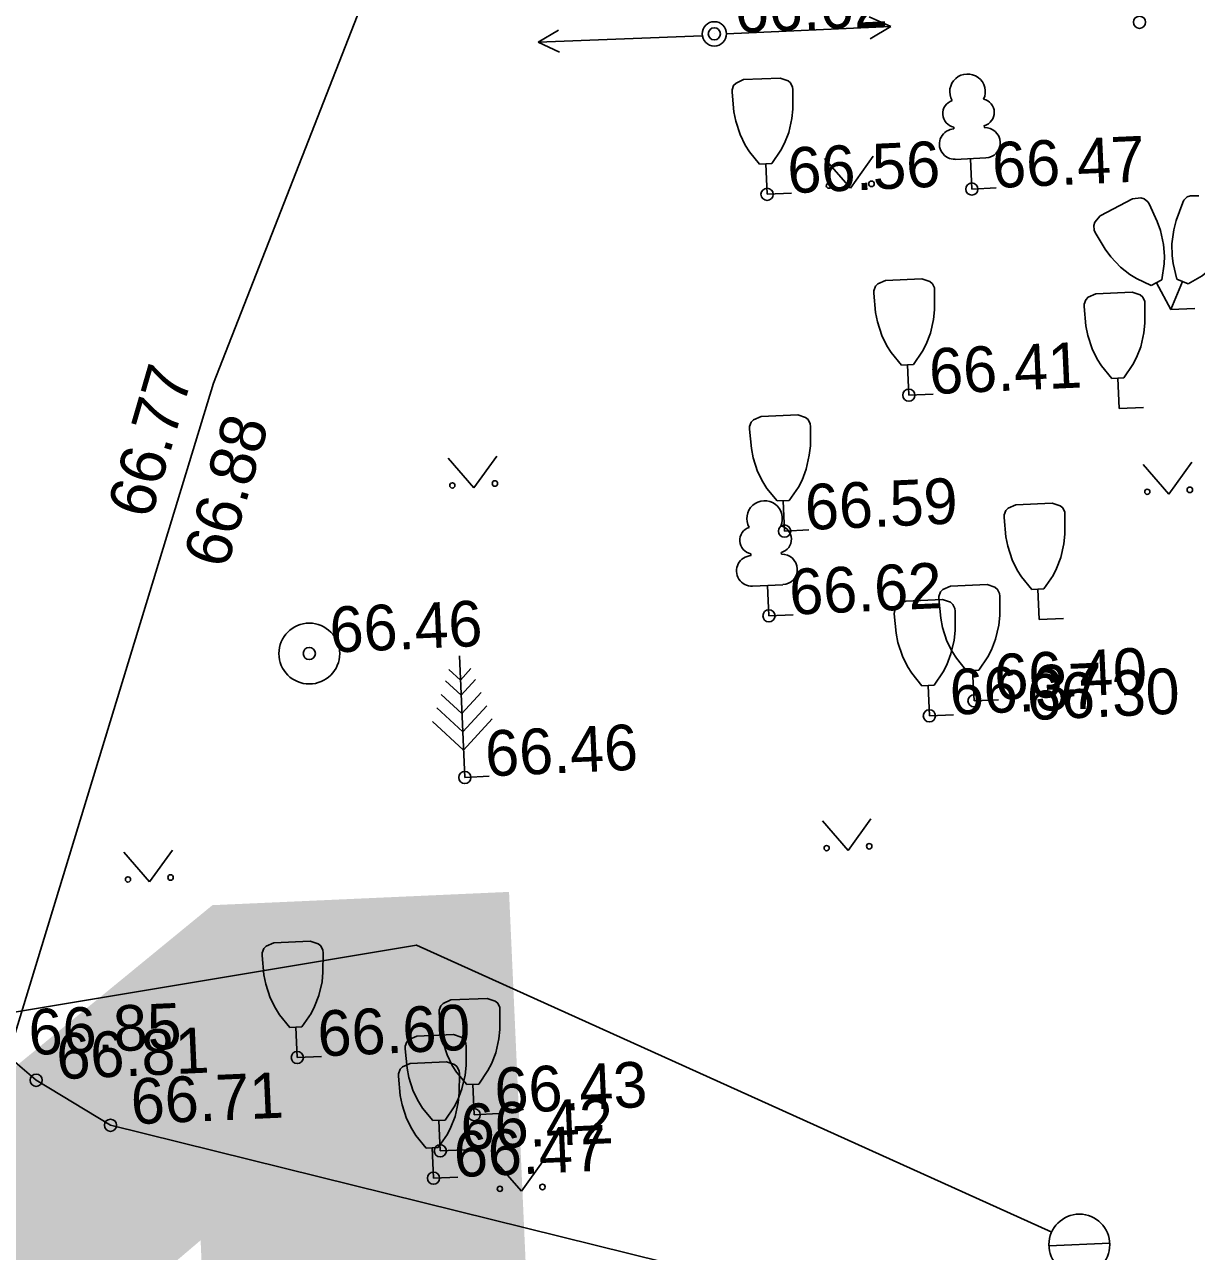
# Model space of a CAD drawing. Extents: x 640925 to 641186, y 6454941 to 6455202.
# Drawn here: x 641089.12 to 641108.37, y 6455089.53 to 6455109.69 of the extents above; entities that cross this region are included whole.
import ezdxf

# ---------------------------------------------------------------- set-up
doc = ezdxf.new("R2010")
doc.units = 0
for name, color, linetype in [('Level 10', 7, 'Continuous'), ('Level 11', 7, 'Continuous'), ('Level 12', 7, 'Continuous'), ('Level 15', 7, 'Continuous'), ('Level 22', 7, 'Continuous'), ('Level 30', 7, 'Continuous'), ('Level 31', 7, 'Continuous'), ('Level 41', 7, 'Continuous'), ('Level 44', 7, 'Continuous'), ('Level 5', 7, 'Continuous'), ('Level 54', 7, 'Continuous'), ('Level 56', 7, 'Continuous'), ('Level 59', 7, 'Continuous'), ('Level 63', 7, 'Continuous')]:
    doc.layers.add(name, color=color, linetype=linetype)

# ---------------------------------------------------------------- blocks, each defined once
blk = doc.blocks.new('VTUNKA')
at = {"layer": 'Level 44'}
blk.add_circle((0, 0), 500, dxfattribs=at)

msp = doc.modelspace()

# ---------------------------------------------------------------- linework, layer by layer
at = {"layer": 'Level 10'}
for p, q in [((641100.931, 6455108.781), (641101.531, 6455108.807)), ((641104.384, 6455108.002), (641104.386, 6455107.97)), ((641104.884, 6455108.025), (641104.885, 6455107.993)), ((641101.194, 6455107.391), (641101.394, 6455107.4)), ((641101.316, 6455106.896), (641101.294, 6455107.396)), ((641104.908, 6455107.493), (641104.408, 6455107.471)), ((641104.68, 6455106.983), (641104.658, 6455107.482)), ((641105.08, 6455107.001), (641104.68, 6455106.983)), ((641104.68, 6455106.983), (641104.68, 6455106.983)), ((641101.316, 6455106.896), (641101.716, 6455106.914)), ((641101.316, 6455106.896), (641101.316, 6455106.896)), ((641107.319, 6455106.821), (641106.79, 6455106.54)), ((641103.26, 6455105.48), (641103.86, 6455105.507)), ((641107.8, 6455105.491), (641107.623, 6455105.397)), ((641107.946, 6455105.003), (641107.711, 6455105.444)), ((641107.946, 6455105.003), (641108.14, 6455105.463)), ((641108.048, 6455105.502), (641108.232, 6455105.425)), ((641106.716, 6455105.26), (641107.315, 6455105.287)), ((641107.946, 6455105.003), (641108.345, 6455105.021)), ((641103.523, 6455104.09), (641103.722, 6455104.099)), ((641103.645, 6455103.595), (641103.623, 6455104.095)), ((641106.978, 6455103.87), (641107.178, 6455103.879)), ((641107.101, 6455103.375), (641107.078, 6455103.875)), ((641103.645, 6455103.595), (641104.044, 6455103.613)), ((641103.645, 6455103.595), (641103.645, 6455103.595)), ((641107.101, 6455103.375), (641107.5, 6455103.393)), ((641101.219, 6455103.247), (641101.819, 6455103.274)), ((641101.482, 6455101.858), (641101.681, 6455101.867)), ((641101.604, 6455101.363), (641101.582, 6455101.862)), ((641105.402, 6455101.794), (641106.001, 6455101.821)), ((641101.604, 6455101.363), (641102.003, 6455101.381)), ((641101.604, 6455101.363), (641101.604, 6455101.363)), ((641101.051, 6455100.991), (641101.052, 6455100.959)), ((641101.55, 6455101.013), (641101.552, 6455100.981)), ((641101.574, 6455100.482), (641101.075, 6455100.46)), ((641101.347, 6455099.971), (641101.325, 6455100.471)), ((641104.331, 6455100.457), (641104.93, 6455100.484)), ((641105.664, 6455100.405), (641105.864, 6455100.414)), ((641105.787, 6455099.91), (641105.764, 6455100.409)), ((641103.597, 6455100.211), (641104.197, 6455100.238)), ((641101.746, 6455099.989), (641101.347, 6455099.971)), ((641101.347, 6455099.971), (641101.347, 6455099.971)), ((641105.787, 6455099.91), (641106.186, 6455099.928)), ((641096.351, 6455097.315), (641096.262, 6455099.313)), ((641096.28, 6455098.914), (641096.091, 6455099.086)), ((641096.28, 6455098.914), (641096.452, 6455099.103)), ((641104.593, 6455099.068), (641104.793, 6455099.077)), ((641104.716, 6455098.573), (641104.693, 6455099.072)), ((641096.291, 6455098.664), (641096.031, 6455098.901)), ((641096.291, 6455098.664), (641096.528, 6455098.923)), ((641096.304, 6455098.364), (641095.96, 6455098.679)), ((641096.304, 6455098.364), (641096.619, 6455098.708)), ((641103.86, 6455098.822), (641104.059, 6455098.831)), ((641103.982, 6455098.327), (641103.96, 6455098.826)), ((641096.318, 6455098.065), (641095.889, 6455098.456)), ((641096.318, 6455098.065), (641096.71, 6455098.493)), ((641104.716, 6455098.573), (641105.115, 6455098.591)), ((641104.716, 6455098.573), (641104.716, 6455098.573)), ((641096.331, 6455097.765), (641096.8, 6455098.278)), ((641103.982, 6455098.327), (641104.381, 6455098.345)), ((641103.982, 6455098.327), (641103.982, 6455098.327)), ((641096.331, 6455097.765), (641095.818, 6455098.234)), ((641096.751, 6455097.333), (641096.351, 6455097.315)), ((641096.351, 6455097.315), (641096.351, 6455097.315)), ((641093.214, 6455094.598), (641093.813, 6455094.624)), ((641096.12, 6455093.658), (641096.719, 6455093.685)), ((641093.476, 6455093.208), (641093.676, 6455093.217)), ((641093.599, 6455092.713), (641093.576, 6455093.212)), ((641095.564, 6455093.064), (641096.163, 6455093.091)), ((641093.599, 6455092.713), (641093.998, 6455092.731)), ((641093.599, 6455092.713), (641093.599, 6455092.713)), ((641095.453, 6455092.614), (641096.052, 6455092.641)), ((641096.382, 6455092.268), (641096.582, 6455092.277)), ((641096.504, 6455091.773), (641096.482, 6455092.273)), ((641095.826, 6455091.675), (641096.026, 6455091.684)), ((641095.948, 6455091.18), (641095.926, 6455091.679)), ((641096.504, 6455091.773), (641096.904, 6455091.791)), ((641096.504, 6455091.773), (641096.504, 6455091.773)), ((641095.715, 6455091.224), (641095.915, 6455091.233)), ((641095.837, 6455090.729), (641095.815, 6455091.229)), ((641095.948, 6455091.18), (641096.348, 6455091.198)), ((641095.948, 6455091.18), (641095.948, 6455091.18)), ((641095.837, 6455090.729), (641096.237, 6455090.747)), ((641095.837, 6455090.729), (641095.837, 6455090.729))]:
    msp.add_line(p, q, dxfattribs=at)
for points in [[(641101.194, 6455107.391), (641101.026, 6455107.597), (641100.957, 6455107.705), (641100.872, 6455107.877), (641100.801, 6455108.099), (641100.77, 6455108.254), (641100.741, 6455108.572), (641100.741, 6455108.613), (641100.767, 6455108.686), (641100.806, 6455108.725), (641100.931, 6455108.781)], [(641101.394, 6455107.4), (641101.542, 6455107.62), (641101.602, 6455107.734), (641101.671, 6455107.913), (641101.722, 6455108.141), (641101.739, 6455108.298), (641101.739, 6455108.617), (641101.736, 6455108.658), (641101.703, 6455108.728), (641101.661, 6455108.763), (641101.531, 6455108.807)], [(641107.8, 6455105.491), (641107.839, 6455105.754), (641107.844, 6455105.882), (641107.83, 6455106.073), (641107.778, 6455106.301), (641107.726, 6455106.45), (641107.59, 6455106.738), (641107.568, 6455106.774), (641107.509, 6455106.823), (641107.456, 6455106.837), (641107.319, 6455106.821)], [(641108.048, 6455105.502), (641107.985, 6455105.76), (641107.969, 6455105.888), (641107.966, 6455106.08), (641107.997, 6455106.311), (641108.035, 6455106.464), (641108.145, 6455106.763), (641108.163, 6455106.801), (641108.218, 6455106.855), (641108.27, 6455106.874), (641108.407, 6455106.87)], [(641107.623, 6455105.397), (641107.383, 6455105.511), (641107.274, 6455105.579), (641107.123, 6455105.698), (641106.964, 6455105.868), (641106.87, 6455105.995), (641106.707, 6455106.269), (641106.689, 6455106.307), (641106.682, 6455106.384), (641106.7, 6455106.436), (641106.79, 6455106.54)], [(641108.232, 6455105.425), (641108.461, 6455105.559), (641108.564, 6455105.637), (641108.703, 6455105.769), (641108.847, 6455105.953), (641108.929, 6455106.087), (641109.067, 6455106.375), (641109.081, 6455106.414), (641109.081, 6455106.491), (641109.059, 6455106.541), (641108.96, 6455106.637)], [(641103.722, 6455104.099), (641103.871, 6455104.319), (641103.931, 6455104.434), (641104, 6455104.612), (641104.051, 6455104.84), (641104.067, 6455104.997), (641104.068, 6455105.316), (641104.064, 6455105.357), (641104.032, 6455105.427), (641103.99, 6455105.463), (641103.86, 6455105.507)], [(641103.523, 6455104.09), (641103.355, 6455104.296), (641103.285, 6455104.405), (641103.201, 6455104.576), (641103.129, 6455104.799), (641103.099, 6455104.953), (641103.069, 6455105.271), (641103.07, 6455105.313), (641103.096, 6455105.385), (641103.135, 6455105.424), (641103.26, 6455105.48)], [(641106.978, 6455103.87), (641106.811, 6455104.076), (641106.741, 6455104.185), (641106.656, 6455104.356), (641106.585, 6455104.579), (641106.554, 6455104.733), (641106.525, 6455105.051), (641106.525, 6455105.093), (641106.552, 6455105.165), (641106.59, 6455105.204), (641106.716, 6455105.26)], [(641107.178, 6455103.879), (641107.327, 6455104.099), (641107.386, 6455104.213), (641107.455, 6455104.392), (641107.507, 6455104.62), (641107.523, 6455104.777), (641107.524, 6455105.096), (641107.52, 6455105.137), (641107.487, 6455105.207), (641107.445, 6455105.242), (641107.315, 6455105.287)], [(641101.482, 6455101.858), (641101.314, 6455102.064), (641101.244, 6455102.172), (641101.16, 6455102.344), (641101.088, 6455102.566), (641101.058, 6455102.721), (641101.028, 6455103.039), (641101.029, 6455103.08), (641101.055, 6455103.153), (641101.094, 6455103.192), (641101.219, 6455103.247)], [(641101.681, 6455101.867), (641101.83, 6455102.087), (641101.89, 6455102.201), (641101.959, 6455102.38), (641102.01, 6455102.608), (641102.027, 6455102.764), (641102.027, 6455103.083), (641102.023, 6455103.125), (641101.991, 6455103.195), (641101.949, 6455103.23), (641101.819, 6455103.274)], [(641105.664, 6455100.405), (641105.497, 6455100.61), (641105.427, 6455100.719), (641105.342, 6455100.891), (641105.271, 6455101.113), (641105.24, 6455101.268), (641105.211, 6455101.585), (641105.211, 6455101.627), (641105.238, 6455101.7), (641105.276, 6455101.739), (641105.402, 6455101.794)], [(641105.864, 6455100.414), (641106.013, 6455100.633), (641106.072, 6455100.748), (641106.142, 6455100.926), (641106.193, 6455101.154), (641106.209, 6455101.311), (641106.21, 6455101.63), (641106.206, 6455101.672), (641106.173, 6455101.742), (641106.131, 6455101.777), (641106.001, 6455101.821)], [(641104.793, 6455099.077), (641104.942, 6455099.296), (641105.001, 6455099.411), (641105.07, 6455099.589), (641105.122, 6455099.817), (641105.138, 6455099.974), (641105.139, 6455100.293), (641105.135, 6455100.335), (641105.102, 6455100.405), (641105.06, 6455100.44), (641104.93, 6455100.484)], [(641104.593, 6455099.068), (641104.426, 6455099.273), (641104.356, 6455099.382), (641104.271, 6455099.554), (641104.2, 6455099.776), (641104.169, 6455099.931), (641104.14, 6455100.248), (641104.14, 6455100.29), (641104.167, 6455100.363), (641104.205, 6455100.402), (641104.331, 6455100.457)], [(641103.86, 6455098.822), (641103.692, 6455099.027), (641103.622, 6455099.136), (641103.538, 6455099.308), (641103.466, 6455099.53), (641103.436, 6455099.685), (641103.406, 6455100.002), (641103.407, 6455100.044), (641103.433, 6455100.117), (641103.472, 6455100.156), (641103.597, 6455100.211)], [(641104.059, 6455098.831), (641104.208, 6455099.05), (641104.268, 6455099.165), (641104.337, 6455099.343), (641104.388, 6455099.571), (641104.405, 6455099.728), (641104.405, 6455100.047), (641104.401, 6455100.089), (641104.369, 6455100.159), (641104.327, 6455100.194), (641104.197, 6455100.238)], [(641093.676, 6455093.217), (641093.825, 6455093.437), (641093.884, 6455093.551), (641093.954, 6455093.73), (641094.005, 6455093.958), (641094.021, 6455094.114), (641094.022, 6455094.434), (641094.018, 6455094.475), (641093.985, 6455094.545), (641093.943, 6455094.58), (641093.813, 6455094.624)], [(641093.476, 6455093.208), (641093.309, 6455093.414), (641093.239, 6455093.522), (641093.154, 6455093.694), (641093.083, 6455093.916), (641093.052, 6455094.071), (641093.023, 6455094.389), (641093.023, 6455094.43), (641093.05, 6455094.503), (641093.088, 6455094.542), (641093.214, 6455094.598)], [(641096.382, 6455092.268), (641096.214, 6455092.474), (641096.145, 6455092.583), (641096.06, 6455092.754), (641095.989, 6455092.976), (641095.958, 6455093.131), (641095.929, 6455093.449), (641095.929, 6455093.491), (641095.955, 6455093.563), (641095.994, 6455093.602), (641096.12, 6455093.658)], [(641096.582, 6455092.277), (641096.731, 6455092.497), (641096.79, 6455092.611), (641096.859, 6455092.79), (641096.91, 6455093.018), (641096.927, 6455093.175), (641096.928, 6455093.494), (641096.924, 6455093.535), (641096.891, 6455093.605), (641096.849, 6455093.64), (641096.719, 6455093.685)], [(641095.826, 6455091.675), (641095.658, 6455091.88), (641095.589, 6455091.989), (641095.504, 6455092.161), (641095.433, 6455092.383), (641095.402, 6455092.538), (641095.373, 6455092.856), (641095.373, 6455092.897), (641095.399, 6455092.97), (641095.438, 6455093.009), (641095.564, 6455093.064)], [(641096.026, 6455091.684), (641096.175, 6455091.904), (641096.234, 6455092.018), (641096.303, 6455092.197), (641096.354, 6455092.424), (641096.371, 6455092.581), (641096.372, 6455092.9), (641096.368, 6455092.942), (641096.335, 6455093.012), (641096.293, 6455093.047), (641096.163, 6455093.091)], [(641095.715, 6455091.224), (641095.547, 6455091.43), (641095.478, 6455091.539), (641095.393, 6455091.71), (641095.322, 6455091.933), (641095.291, 6455092.087), (641095.262, 6455092.405), (641095.262, 6455092.447), (641095.289, 6455092.519), (641095.327, 6455092.558), (641095.453, 6455092.614)], [(641095.915, 6455091.233), (641096.064, 6455091.453), (641096.123, 6455091.568), (641096.192, 6455091.746), (641096.243, 6455091.974), (641096.26, 6455092.131), (641096.261, 6455092.45), (641096.257, 6455092.491), (641096.224, 6455092.561), (641096.182, 6455092.597), (641096.052, 6455092.641)]]:
    msp.add_lwpolyline(points, dxfattribs=at)
for centre, radius, start, end in [((641104.609, 6455108.581), 0.292, 335.144, 209.9842), ((641104.425, 6455108.222), 0.224, 107.8082, 259.6431), ((641104.824, 6455108.24), 0.224, 285.485, 77.32), ((641104.397, 6455107.721), 0.25, 92.5641, 272.5641), ((641104.896, 6455107.743), 0.25, 272.5641, 92.5641), ((641101.275, 6455101.569), 0.292, 335.144, 209.9842), ((641101.091, 6455101.211), 0.224, 107.8082, 259.6431), ((641101.491, 6455101.229), 0.224, 285.485, 77.32), ((641101.064, 6455100.709), 0.25, 92.5641, 272.5641), ((641101.563, 6455100.732), 0.25, 272.5641, 92.5641)]:
    msp.add_arc(centre, radius, start, end, dxfattribs=at)
at = {"layer": 'Level 11'}
msp.add_circle((641100.45, 6455109.533), 0.2, dxfattribs=at)
at = {"layer": 'Level 12'}
for p, q in [((641102.994, 6455109.814), (641103.347, 6455109.654)), ((641097.554, 6455109.397), (641097.892, 6455109.596)), ((641100.65, 6455109.533), (641103.347, 6455109.654)), ((641103.347, 6455109.654), (641103.01, 6455109.452)), ((641100.251, 6455109.501), (641097.554, 6455109.397)), ((641097.906, 6455109.234), (641097.554, 6455109.397)), ((641100.45, 6455109.533), (641100.45, 6455109.533))]:
    msp.add_line(p, q, dxfattribs=at)
msp.add_circle((641100.45, 6455109.533), 0.2, dxfattribs=at)
at = {"layer": 'Level 15'}
msp.add_lwpolyline([(641105.991, 6455089.844), (641095.556, 6455094.561), (641066.226, 6455089.669)], dxfattribs=at)
at = {"layer": 'Level 22'}
msp.add_spline([(641073.481, 6455093.983), (641073.79, 6455095.651), (641074.141, 6455097.292), (641074.39, 6455098.319), (641076.757, 6455104.318), (641077.928, 6455107.455), (641078.86, 6455109.733), (641079.636, 6455111.375), (641080.179, 6455112.433), (641081.963, 6455116.194), (641083.261, 6455118.95), (641084.533, 6455121.057), (641087.069, 6455125.775), (641088.414, 6455128.311), (641089.407, 6455130.055), (641090.779, 6455132.749), (641091.936, 6455134.944), (641092.681, 6455136.455), (641093.864, 6455138.789), (641094.993, 6455141.205), (641096.804, 6455145.248), (641098.042, 6455147.705), (641099.892, 6455151.675), (641101.095, 6455154.075), (641102.198, 6455156.249), (641104, 6455159.993), (641104.75, 6455161.393), (641105.201, 6455162.467), (641105.778, 6455164.007), (641108.422, 6455170.043), (641109.026, 6455171.825), (641110.554, 6455175.561), (641111.744, 6455178.681), (641112.876, 6455181.717), (641113.796, 6455184.252), (641115.714, 6455188.778), (641116.28, 6455190.272), (641117.578, 6455194.278)], degree=3, dxfattribs=at)
at = {"layer": 'Level 30'}
for p, q in [((641089.309, 6455092.339), (641089.309, 6455092.339)), ((641090.531, 6455091.599), (641090.531, 6455091.599)), ((641090.531, 6455091.599), (641102.624, 6455088.609))]:
    msp.add_line(p, q, dxfattribs=at)
for points in [[(641115.483, 6455155.96), (641108.654, 6455142.301), (641099.707, 6455122.924), (641092.225, 6455103.794), (641088.851, 6455092.736)], [(641090.531, 6455091.599), (641089.309, 6455092.339), (641088.851, 6455092.736)]]:
    msp.add_lwpolyline(points, dxfattribs=at)
at = {"layer": 'Level 31'}
msp.add_circle((641107.434, 6455109.723), 0.1, dxfattribs=at)
at = {"layer": 'Level 41'}
for p, q in [((641102.686, 6455106.998), (641103.06, 6455107.521)), ((641102.261, 6455107.485), (641102.686, 6455106.998)), ((641096.076, 6455102.56), (641096.501, 6455102.074)), ((641096.501, 6455102.074), (641096.875, 6455102.596)), ((641107.917, 6455101.97), (641108.291, 6455102.493)), ((641107.492, 6455102.457), (641107.917, 6455101.97)), ((641102.649, 6455096.113), (641103.023, 6455096.636)), ((641102.224, 6455096.6), (641102.649, 6455096.113)), ((641090.748, 6455096.086), (641091.173, 6455095.599)), ((641091.173, 6455095.599), (641091.547, 6455096.122)), ((641096.857, 6455091.002), (641097.282, 6455090.515)), ((641097.282, 6455090.515), (641097.656, 6455091.038))]:
    msp.add_line(p, q, dxfattribs=at)
for centre, radius in [((641102.331, 6455107.038), 0.0428), ((641103.031, 6455107.069), 0.0452), ((641096.146, 6455102.113), 0.0428), ((641096.845, 6455102.144), 0.0452), ((641108.261, 6455102.041), 0.0452), ((641107.562, 6455102.009), 0.0428), ((641102.294, 6455096.153), 0.0428), ((641102.994, 6455096.184), 0.0452), ((641090.818, 6455095.639), 0.0428), ((641091.517, 6455095.67), 0.0452), ((641096.927, 6455090.555), 0.0428), ((641097.626, 6455090.586), 0.0452)]:
    msp.add_circle(centre, radius, dxfattribs=at)
at = {"layer": 'Level 5'}
for p, q in [((641093.796, 6455099.35), (641093.796, 6455099.35)), ((641105.947, 6455089.616), (641106.946, 6455089.661))]:
    msp.add_line(p, q, dxfattribs=at)
msp.add_circle((641106.446, 6455089.639), 0.5, dxfattribs=at)
at = {"layer": 'Level 54'}
for centre in [(641107.434, 6455109.723), (641100.45, 6455109.533), (641101.316, 6455106.896), (641104.68, 6455106.983), (641103.645, 6455103.595), (641101.604, 6455101.363), (641101.347, 6455099.971), (641093.796, 6455099.35), (641104.716, 6455098.573), (641103.982, 6455098.327), (641096.351, 6455097.315), (641093.599, 6455092.713), (641089.309, 6455092.339), (641096.504, 6455091.773), (641090.531, 6455091.599), (641095.948, 6455091.18), (641095.837, 6455090.729)]:
    msp.add_circle(centre, 0.1, dxfattribs=at)

# ---------------------------------------------------------------- block references
at = {"layer": 'Level 44', "xscale": 0.000999901076018569, "yscale": 0.0009999010760185691, "rotation": 2.5640641213760818}
msp.add_blockref('VTUNKA', (641093.796, 6455099.35), dxfattribs=at)

# ---------------------------------------------------------------- texts
at = {"layer": 'Level 56'}
msp.add_text('4G12', height=44.9955, rotation=2.5641, dxfattribs=at).set_placement((640998.478, 6455045.978))
at = {"layer": 'Level 59'}
for s, rotation, p in [('66.77', 73.7854, (641091.189, 6455101.538)), ('66.88', 73.7854, (641092.437, 6455100.721)), ('66.30', 2.5641, (641105.601, 6455098.254))]:
    msp.add_text(s, height=0.7499, rotation=rotation, dxfattribs=at).set_placement(p)
at = {"layer": 'Level 63'}
for s, p in [('66.62', (641100.8, 6455109.548)), ('66.56', (641101.666, 6455106.912)), ('66.47', (641105.03, 6455106.998)), ('66.41', (641103.994, 6455103.611)), ('66.59', (641101.954, 6455101.379)), ('66.62', (641101.697, 6455099.987)), ('66.46', (641094.146, 6455099.365)), ('66.40', (641105.065, 6455098.588)), ('66.37', (641104.332, 6455098.342)), ('66.46', (641096.701, 6455097.331)), ('66.85', (641089.201, 6455092.751)), ('66.60', (641093.948, 6455092.729)), ('66.81', (641089.658, 6455092.354)), ('66.43', (641096.854, 6455091.789)), ('66.71', (641090.88, 6455091.614)), ('66.42', (641096.298, 6455091.195)), ('66.47', (641096.187, 6455090.745))]:
    msp.add_text(s, height=0.7499, rotation=2.5641, dxfattribs=at).set_placement(p)

doc.saveas('drawing.dxf')
